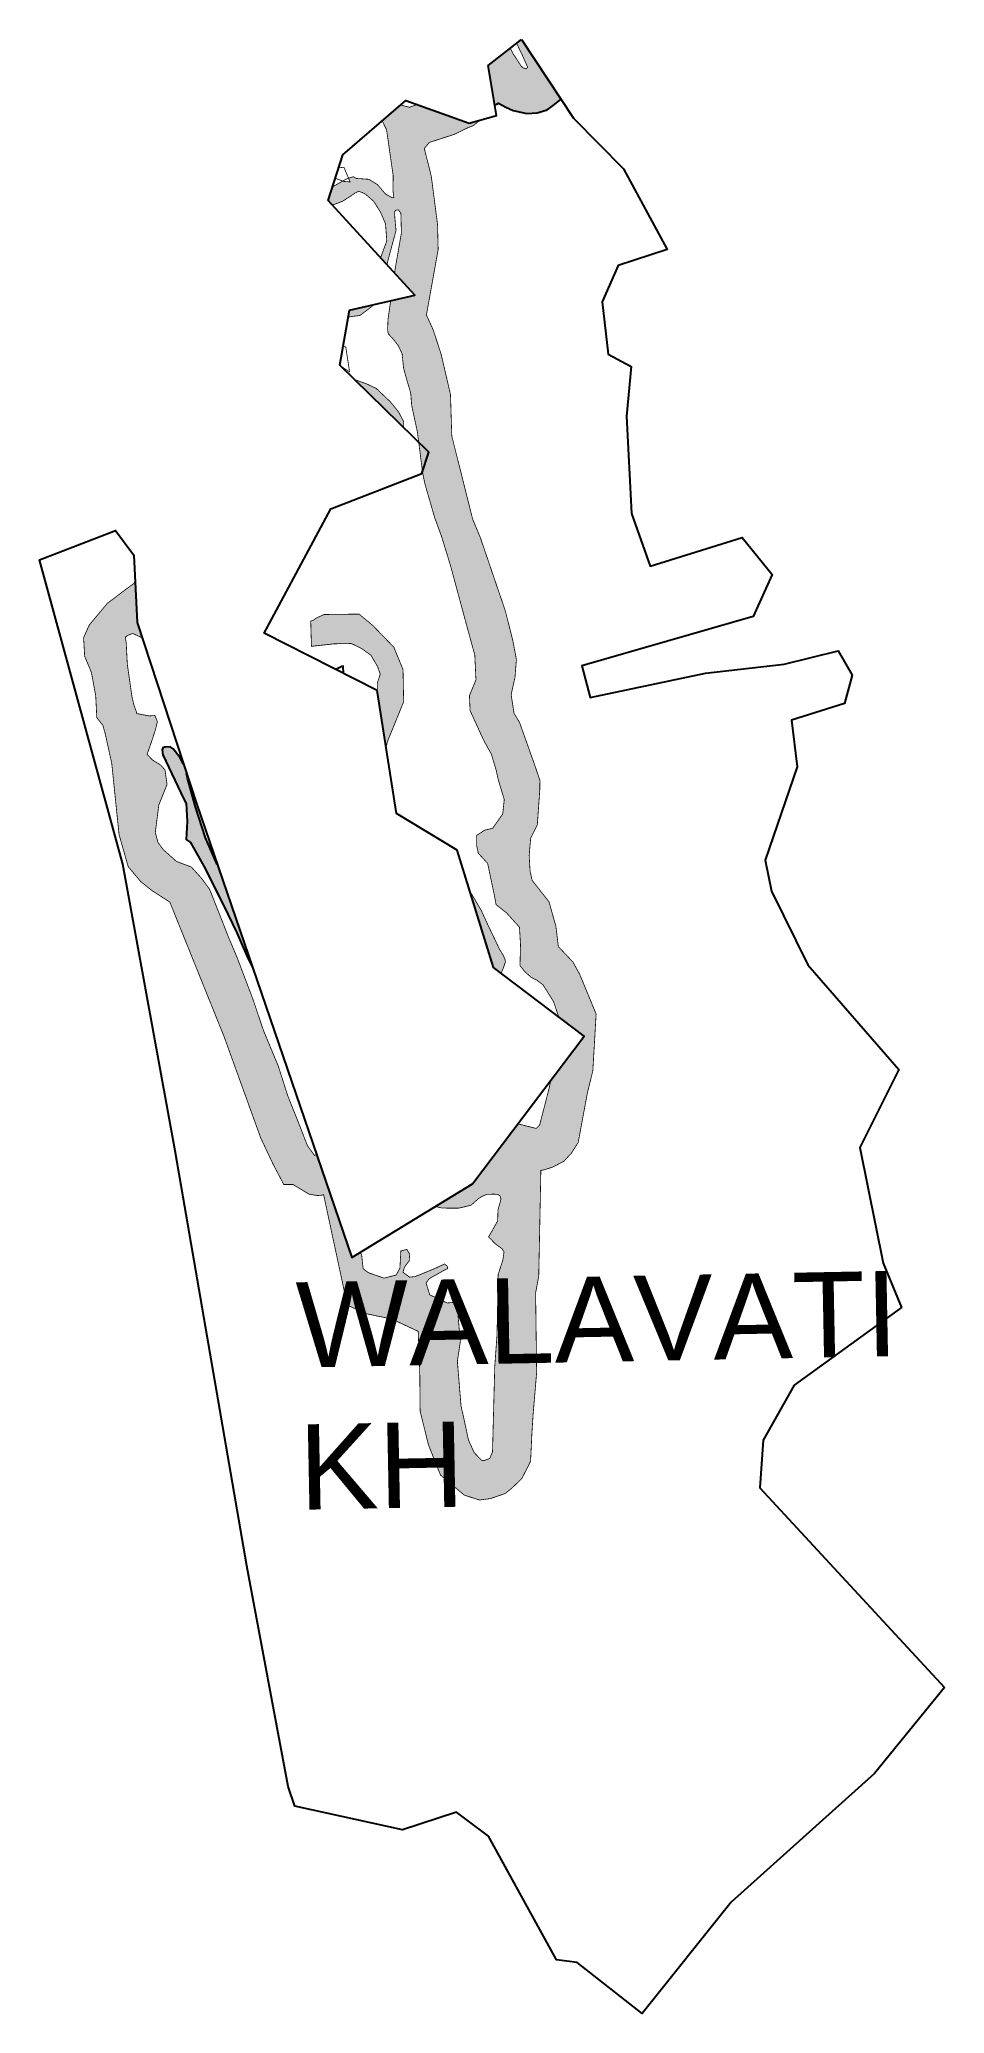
# Model space of a CAD drawing. Header units: metres. Extents: x 287915 to 289070, y 1998760 to 2001276.
import ezdxf

# ---------------------------------------------------------------- set-up
doc = ezdxf.new("R2010")
doc.units = ezdxf.units.M
doc.header["$MEASUREMENT"] = 0
for name, color, linetype in [('MANGROOVE BUFFER ZONE', 120, 'Continuous'), ('MANGROOVES BUFFER ZONE', 120, 'Continuous'), ('village', 3, 'Continuous'), ('VILLAGE NAME', 250, 'Continuous')]:
    doc.layers.add(name, color=color, linetype=linetype)
doc.styles.get("Standard").update_dxf_attribs({"font": 'simplex.shx'})

msp = doc.modelspace()

# ---------------------------------------------------------------- hatches: boundary and pattern name
at = {"layer": 'MANGROOVE BUFFER ZONE'}
h = msp.add_hatch(dxfattribs=at)
h.set_pattern_fill('GRASS', color=256, scale=25)
h.paths.add_polyline_path([(288034.4, 2000518.9), (288053.2, 2000510.1), (288063.8, 2000462.9), (288090.3, 2000393.5), (288113.7, 2000351.4), (288129.9, 2000294.6), (288139.9, 2000255.5), (288148.2, 2000232.7), (288164.8, 2000205.9), (288183.7, 2000149.1), (288197.2, 2000117.3), (288211.3, 2000089.9), (288233, 2000041), (288247.1, 2000004.6), (288259.6, 1999962), (288257, 1999958.2), (288252.9, 1999970.7), (288236.8, 1999999.6), (288226.6, 2000022.9), (288159.9, 2000185.2), (288145.5, 2000216.8), (288127.3, 2000258.2), (288113.8, 2000299), (288104.1, 2000334.4), (288101.6, 2000347.5), (288094.8, 2000360.2), (288085.8, 2000372), (288082.1, 2000374.2), (288075.1, 2000374.1), (288072.8, 2000373.1), (288071.9, 2000370.7), (288072.5, 2000364.4), (288099.7, 2000307.8), (288102.5, 2000302.1), (288103.9, 2000279.1), (288102.4, 2000256.2), (288107.9, 2000252.4), (288127.2, 2000218.5), (288155.7, 2000161.2), (288167.1, 2000137.1), (288179.9, 2000108.1), (288191, 2000084.4), (288205.9, 2000040.1), (288227.7, 1999988.7), (288241.1, 1999956.4), (288259.9, 1999905), (288268.6, 1999884.7), (288275.1, 1999864.2), (288272.9, 1999858.7), (288266.4, 1999853.3), (288257.1, 1999866), (288246, 1999894.7), (288231.8, 1999930.2), (288220.1, 1999967.1), (288201.1, 2000012.7), (288187.5, 2000053), (288167.4, 2000105.9), (288157, 2000130.5), (288132.4, 2000192.8), (288121.7, 2000207.2), (288109.2, 2000221.1), (288090.2, 2000228.2), (288073.3, 2000243.3), (288066.5, 2000252.6), (288063.1, 2000265.1), (288067.6, 2000300.3), (288078.1, 2000326.4), (288075.5, 2000344.7), (288070.3, 2000350.9), (288059.4, 2000357.7), (288052.6, 2000364.7), (288059.4, 2000384.2), (288063.4, 2000396.7), (288065.8, 2000406.4), (288062.6, 2000414.3), (288055.2, 2000413.8), (288039.5, 2000416.8), (288038.8, 2000419.6), (288035.9, 2000427.4), (288033.3, 2000438.4), (288027.4, 2000479.8), (288026.1, 2000505.5), (288025, 2000514.6), (288029.5, 2000517.1)], flags=16)
h.paths.add_polyline_path([(288464.1, 2000191), (288494.5, 2000093.2), (288504.3, 2000085.7), (288504.3, 2000086), (288507.4, 2000093.3), (288509.5, 2000099.6), (288509.4, 2000102.8), (288507, 2000108.4), (288502.2, 2000116.3), (288487, 2000148.1), (288478.9, 2000165.8)])
h.paths.add_polyline_path([(288346.2, 2000446), (288346.2, 2000446), (288357.5, 2000374.4), (288359.9, 2000382.9), (288369.1, 2000405.3), (288379.9, 2000431.9), (288379.1, 2000472.9), (288367.3, 2000501.5), (288340.6, 2000529), (288323.1, 2000543.6), (288278.4, 2000543.1), (288268.8, 2000538.7), (288264.3, 2000535.5), (288261.3, 2000534.7), (288262.3, 2000502.5), (288291, 2000505.7), (288313.1, 2000506.1), (288326.1, 2000499.8), (288338.1, 2000491.2), (288346.6, 2000476.7), (288350, 2000467.1), (288346.2, 2000455.3)])
h.paths.add_polyline_path([(288316.8, 2000842.7), (288380, 2000781), (288379.8, 2000789.2), (288373.4, 2000801.3), (288362.7, 2000814.5), (288344.9, 2000831.3), (288333.1, 2000836.9)])
h.paths.add_polyline_path([(288342.2, 2000938.3), (288310.9, 2000931), (288309.4, 2000922.4), (288324.1, 2000924.3), (288341.9, 2000937.7)])
h.paths.add_polyline_path([(288463.6, 2001169.6), (288397.3, 2001193.3), (288387.1, 2001189.7), (288376.9, 2001192.4), (288376.2, 2001192.8), (288352.5, 2001172.3), (288358.1, 2001160.9), (288366.5, 2001102.7), (288366.3, 2001082.9), (288367.3, 2001074.9), (288365.5, 2001074.3), (288356.5, 2001079.3), (288346.7, 2001091), (288335.6, 2001097.9), (288319.5, 2001099), (288315.5, 2001101.2), (288309.6, 2001099.2), (288311.5, 2001094.6), (288303.3, 2001095.2), (288302.1, 2001095.6), (288289.2, 2001088.3), (288283.6, 2001070.8), (288288.9, 2001065), (288302, 2001069.9), (288312.1, 2001076.4), (288317.3, 2001080), (288322.4, 2001082.6), (288327.3, 2001081), (288331.4, 2001078.8), (288341.7, 2001069.8), (288350.3, 2001056.1), (288356.7, 2001041.2), (288358.4, 2001019.5), (288350.7, 2000998.5), (288350.4, 2000997.9), (288358.6, 2000988.9), (288359.6, 2000993.5), (288370.1, 2001032.4), (288368.5, 2001051.1), (288368.4, 2001056.8), (288370.2, 2001058.6), (288373.2, 2001058.9), (288376.3, 2001054.7), (288377, 2001029.5), (288369.2, 2000984.6), (288368.3, 2000978.3), (288394, 2000950.3), (288363.3, 2000943.2), (288359.9, 2000919.3), (288359.4, 2000905.8), (288360.3, 2000901), (288365.8, 2000895.1), (288373.1, 2000885.8), (288377.9, 2000875.6), (288379.8, 2000857.1), (288382.6, 2000846.6), (288388.9, 2000825.3), (288390.1, 2000809.7), (288397.4, 2000775.8), (288404, 2000724.5), (288406.9, 2000710), (288419.6, 2000666), (288428.1, 2000643), (288439.7, 2000605.2), (288461, 2000526.4), (288470.6, 2000491.5), (288472.1, 2000459.9), (288463.8, 2000439.7), (288464.6, 2000420.6), (288482, 2000382.6), (288491.8, 2000365), (288497.9, 2000344.6), (288500.5, 2000332.6), (288508.2, 2000307.1), (288506.2, 2000288.7), (288493.3, 2000270.5), (288483.5, 2000268.3), (288473, 2000261.5), (288473, 2000248.4), (288475.1, 2000238.8), (288487, 2000225.8), (288495.1, 2000187.4), (288497.8, 2000173.2), (288511, 2000162.8), (288527.6, 2000144.5), (288528.9, 2000122.4), (288528.3, 2000095.5), (288534.4, 2000087.8), (288542.4, 2000080.6), (288549.6, 2000077), (288557.6, 2000071), (288570.9, 2000049.9), (288577.6, 2000030.4), (288610.3, 2000005.7), (288567.7, 1999949.5), (288565.4, 1999939), (288553.4, 1999892.5), (288549.1, 1999887.9), (288536.6, 1999890.9), (288525.6, 1999893.9), (288467.6, 1999817.3), (288420.2, 1999788.4), (288429, 1999786.4), (288449.4, 1999786.2), (288457, 1999787.9), (288466, 1999790.2), (288475.4, 1999798.5), (288479.2, 1999800.9), (288485.4, 1999803.8), (288493.6, 1999804.1), (288499.6, 1999804), (288503, 1999801.6), (288504, 1999797.6), (288500.2, 1999784.1), (288499.8, 1999770.1), (288492.1, 1999756.3), (288488.1, 1999749.7), (288496.8, 1999740.8), (288505.3, 1999734.6), (288507.9, 1999730.5), (288506.5, 1999720.6), (288500.4, 1999701.5), (288499, 1999625.3), (288496.1, 1999584.8), (288493.2, 1999475.5), (288489.6, 1999467.1), (288481.9, 1999464.4), (288479.2, 1999464.9), (288469.8, 1999474.7), (288462.5, 1999490.9), (288455.3, 1999524.6), (288453.1, 1999533.7), (288448.4, 1999591.1), (288452.2, 1999616.2), (288448.6, 1999656.7), (288443.6, 1999666.1), (288435.3, 1999665.4), (288413.2, 1999675.8), (288408.5, 1999690.9), (288412.6, 1999696.5), (288425.6, 1999703.8), (288430.9, 1999706.8), (288436.2, 1999709.3), (288435.4, 1999712.3), (288432.1, 1999715.1), (288418.8, 1999709), (288399.9, 1999701.2), (288394.5, 1999699.1), (288387.4, 1999698.3), (288379, 1999704.6), (288380.8, 1999710.8), (288384.2, 1999715.6), (288386.9, 1999718.9), (288387.6, 1999727.5), (288383.9, 1999733.8), (288376.3, 1999731.6), (288375.1, 1999709.8), (288370.4, 1999701), (288354.8, 1999697.1), (288334.9, 1999704), (288328.2, 1999709.1), (288326.3, 1999726.7), (288324.7, 1999730.3), (288313.6, 1999723.5), (288268.5, 1999855), (288272.9, 1999858.7), (288275.1, 1999864.2), (288268.6, 1999884.7), (288259.9, 1999905), (288241.1, 1999956.4), (288227.7, 1999988.7), (288205.9, 2000040.1), (288191, 2000084.4), (288187.4, 2000092.1), (288142.1, 2000224.5), (288145.5, 2000216.8), (288159.9, 2000185.2), (288226.6, 2000022.9), (288236.8, 1999999.6), (288252.9, 1999970.7), (288257, 1999958.2), (288259.6, 1999962), (288247.1, 2000004.6), (288233, 2000041), (288211.3, 2000089.9), (288197.2, 2000117.3), (288183.7, 2000149.1), (288164.8, 2000205.9), (288148.2, 2000232.7), (288139.9, 2000255.5), (288129.9, 2000294.6), (288113.7, 2000351.4), (288090.3, 2000393.5), (288063.8, 2000462.9), (288053.2, 2000510.1), (288046.2, 2000513.4), (288039.8, 2000532.8), (288037.4, 2000585.3), (288035.2, 2000582.2), (288026.1, 2000575.6), (288001.8, 2000557.2), (287979, 2000529.9), (287971.6, 2000513.6), (287973, 2000489.9), (287981.6, 2000469.3), (287987.1, 2000439.4), (287988.5, 2000411.5), (287996.2, 2000401.9), (287999.1, 2000391.5), (288007.5, 2000353.6), (288016.9, 2000262.4), (288028.5, 2000221.7), (288044.5, 2000202.6), (288059, 2000191), (288081.6, 2000176.5), (288150.7, 2000005.3), (288197.5, 1999875.9), (288213.1, 1999842.8), (288226.9, 1999816.5), (288238.6, 1999816.5), (288259.2, 1999804.1), (288270.3, 1999802.3), (288276.3, 1999803), (288277.8, 1999803.4), (288308, 1999662.6), (288332.7, 1999651.6), (288365, 1999644.9), (288398.4, 1999629.2), (288400.4, 1999577.5), (288400.9, 1999527.4), (288411.5, 1999484.6), (288426.9, 1999446), (288457.1, 1999420.5), (288476.7, 1999414.2), (288490.9, 1999416.1), (288509.8, 1999422.7), (288518.5, 1999429.9), (288530.5, 1999441.4), (288538.1, 1999456.1), (288541.8, 1999463.9), (288543.5, 1999499.7), (288545, 1999523.3), (288549.5, 1999576.6), (288548.2, 1999678.2), (288552.2, 1999699.8), (288554.9, 1999834.5), (288558.2, 1999834.9), (288570.2, 1999838.7), (288584.4, 1999846.2), (288594, 1999856.6), (288602.5, 1999870), (288614.3, 1999933.5), (288621.2, 1999961.5), (288625.4, 2000033.8), (288604.4, 2000084.5), (288595.8, 2000100.1), (288581, 2000115.7), (288577.2, 2000119.7), (288574.1, 2000145.5), (288565.3, 2000176.8), (288543.8, 2000204.2), (288541.1, 2000216.1), (288540, 2000235.9), (288541.9, 2000258), (288550.4, 2000275.1), (288553.5, 2000319.3), (288553.7, 2000331.7), (288546, 2000354.1), (288527.7, 2000405.5), (288520.7, 2000417.1), (288517, 2000440.9), (288521.9, 2000462.9), (288523.7, 2000485.6), (288519.3, 2000509.2), (288509.6, 2000547.6), (288477.7, 2000641.1), (288467.8, 2000665), (288441.3, 2000770.5), (288439.6, 2000823.6), (288427.6, 2000875.3), (288417.5, 2000906.1), (288408.9, 2000924.8), (288423.9, 2001008.4), (288423.1, 2001040.5), (288415.2, 2001101.3), (288412.6, 2001112.1), (288406.2, 2001137.1), (288412.6, 2001144.9), (288444.3, 2001155.1), (288461.9, 2001163.7), (288469, 2001166.4), (288477.3, 2001173.4)])
h.paths.add_polyline_path([(288530.1, 2001276.1), (288523.9, 2001271.3), (288531.1, 2001256.3), (288538.1, 2001240.6), (288536.2, 2001238.7), (288532.3, 2001239.9), (288529.8, 2001242.2), (288519.5, 2001258), (288515.9, 2001265.1), (288487.6, 2001243.1), (288496.3, 2001192.1), (288496.2, 2001191.9), (288498.8, 2001193.7), (288500.8, 2001194.9), (288510, 2001189.7), (288519.6, 2001185.7), (288537, 2001181.8), (288550.2, 2001182.8), (288562.9, 2001186.3), (288570.6, 2001192), (288580.7, 2001199.9)])

# ---------------------------------------------------------------- linework, layer by layer
at = {"color": 3, "flags": 128}
msp.add_lwpolyline([(288487.6, 2001243.1), (288530.1, 2001276.1)], dxfattribs=at)
at = {"layer": 'MANGROOVES BUFFER ZONE', "const_width": 1, "flags": 128}
for points in [[(288523.9, 2001271.3), (288531.1, 2001256.3), (288538.1, 2001240.6), (288536.2, 2001238.7), (288532.3, 2001239.9), (288529.8, 2001242.2), (288519.5, 2001258), (288515.9, 2001265.1)], [(288397.3, 2001193.3), (288387.1, 2001189.7), (288376.9, 2001192.4), (288376.2, 2001192.8)], [(288037.4, 2000585.3), (288035.2, 2000582.2), (288026.1, 2000575.6), (288001.8, 2000557.2), (287979, 2000529.9), (287971.6, 2000513.6), (287973, 2000489.9), (287981.6, 2000469.3), (287987.1, 2000439.4), (287988.5, 2000411.5), (287996.2, 2000401.9), (287999.1, 2000391.5), (288007.5, 2000353.6), (288016.9, 2000262.4), (288028.5, 2000221.7), (288044.5, 2000202.6), (288059, 2000191), (288081.6, 2000176.5), (288150.7, 2000005.3), (288197.5, 1999875.9), (288213.1, 1999842.8), (288226.9, 1999816.5), (288238.6, 1999816.5), (288259.2, 1999804.1), (288270.3, 1999802.3), (288276.3, 1999803), (288277.8, 1999803.4), (288308, 1999662.6), (288332.7, 1999651.6), (288365, 1999644.9), (288398.4, 1999629.2), (288400.4, 1999577.5), (288400.9, 1999527.4), (288411.5, 1999484.6), (288426.9, 1999446), (288457.1, 1999420.5), (288476.7, 1999414.2), (288490.9, 1999416.1), (288509.8, 1999422.7), (288518.5, 1999429.9), (288530.5, 1999441.4), (288538.1, 1999456.1), (288541.8, 1999463.9), (288543.5, 1999499.7), (288545, 1999523.3), (288549.5, 1999576.6), (288548.2, 1999678.2), (288552.2, 1999699.8), (288554.9, 1999834.5), (288558.2, 1999834.9), (288570.2, 1999838.7), (288584.4, 1999846.2), (288594, 1999856.6), (288602.5, 1999870), (288614.3, 1999933.5), (288621.2, 1999961.5), (288625.4, 2000033.8), (288604.4, 2000084.5), (288595.8, 2000100.1), (288581, 2000115.7), (288577.2, 2000119.7), (288574.1, 2000145.5), (288565.3, 2000176.8), (288543.8, 2000204.2), (288541.1, 2000216.1), (288540, 2000235.9), (288541.9, 2000258), (288550.4, 2000275.1), (288553.5, 2000319.3), (288553.7, 2000331.7), (288546, 2000354.1), (288527.7, 2000405.5), (288520.7, 2000417.1), (288517, 2000440.9), (288521.9, 2000462.9), (288523.7, 2000485.6), (288519.3, 2000509.2), (288509.6, 2000547.6), (288477.7, 2000641.1), (288467.8, 2000665), (288441.3, 2000770.5), (288439.6, 2000823.6), (288427.6, 2000875.3), (288417.5, 2000906.1), (288408.9, 2000924.8), (288423.9, 2001008.4), (288423.1, 2001040.5), (288415.2, 2001101.3), (288412.6, 2001112.1), (288406.2, 2001137.1), (288412.6, 2001144.9), (288444.3, 2001155.1), (288461.9, 2001163.7), (288469, 2001166.4), (288477.3, 2001173.4)], [(288352.5, 2001172.3), (288358.1, 2001160.9), (288366.5, 2001102.7), (288366.3, 2001082.9), (288367.3, 2001074.9), (288365.5, 2001074.3), (288356.5, 2001079.3), (288346.7, 2001091), (288335.6, 2001097.9), (288319.5, 2001099), (288315.5, 2001101.2), (288306.6, 2001098.2), (288289.2, 2001088.3)], [(288292.8, 2001099.2), (288303.3, 2001095.2), (288311.5, 2001094.6), (288303.8, 2001113.1), (288300.6, 2001113), (288297.5, 2001113.6)], [(288288.9, 2001065), (288302, 2001069.9), (288312.1, 2001076.4), (288317.3, 2001080), (288322.4, 2001082.6), (288327.3, 2001081), (288331.4, 2001078.8), (288341.7, 2001069.8), (288350.3, 2001056.1), (288356.7, 2001041.2), (288358.4, 2001019.5), (288350.7, 2000998.5), (288350.4, 2000997.9)], [(288358.6, 2000988.9), (288359.6, 2000993.5), (288370.1, 2001032.4), (288368.5, 2001051.1), (288368.4, 2001056.8), (288370.2, 2001058.6), (288373.2, 2001058.9), (288376.3, 2001054.7), (288377, 2001029.5), (288369.2, 2000984.6), (288368.3, 2000978.3)], [(288363.3, 2000943.2), (288359.9, 2000919.3), (288359.4, 2000905.8), (288360.3, 2000901), (288365.8, 2000895.1), (288373.1, 2000885.8), (288377.9, 2000875.6), (288379.8, 2000857.1), (288382.6, 2000846.6), (288388.9, 2000825.3), (288390.1, 2000809.7), (288397.4, 2000775.8), (288404, 2000724.5), (288406.9, 2000710), (288419.6, 2000666), (288428.1, 2000643), (288439.7, 2000605.2), (288461, 2000526.4), (288470.6, 2000491.5), (288472.1, 2000459.9), (288463.8, 2000439.7), (288464.6, 2000420.6), (288482, 2000382.6), (288491.8, 2000365), (288497.9, 2000344.6), (288500.5, 2000332.6), (288508.2, 2000307.1), (288506.2, 2000288.7), (288493.3, 2000270.5), (288483.5, 2000268.3), (288473, 2000261.5), (288473, 2000248.4), (288475.1, 2000238.8), (288487, 2000225.8), (288495.1, 2000187.4), (288497.8, 2000173.2), (288511, 2000162.8), (288527.6, 2000144.5), (288528.9, 2000122.4), (288528.3, 2000095.5), (288534.4, 2000087.8), (288542.4, 2000080.6), (288549.6, 2000077), (288557.6, 2000071), (288570.9, 2000049.9), (288577.6, 2000030.4)], [(288309.4, 2000922.4), (288324.1, 2000924.3), (288341.9, 2000937.7), (288342.2, 2000938.3)], [(288298.3, 2000861), (288304.5, 2000856.5), (288310.9, 2000852.5), (288306, 2000884.2), (288302.6, 2000884.8)], [(288380, 2000781), (288379.8, 2000789.2), (288373.4, 2000801.3), (288362.7, 2000814.5), (288344.9, 2000831.3), (288333.1, 2000836.9), (288316.8, 2000842.7)], [(288357.5, 2000374.4), (288359.9, 2000382.9), (288369.1, 2000405.3), (288379.9, 2000431.9), (288379.1, 2000472.9), (288367.3, 2000501.5), (288340.6, 2000529), (288323.1, 2000543.6), (288278.4, 2000543.1), (288268.8, 2000538.7), (288264.3, 2000535.5), (288261.3, 2000534.7), (288262.3, 2000502.5), (288291, 2000505.7), (288313.1, 2000506.1), (288326.1, 2000499.8), (288338.1, 2000491.2), (288346.6, 2000476.7), (288350, 2000467.1), (288346.2, 2000455.3), (288346.2, 2000446)], [(288268.5, 1999855), (288266.4, 1999853.3), (288257.1, 1999866), (288246, 1999894.7), (288231.8, 1999930.2), (288220.1, 1999967.1), (288201.1, 2000012.7), (288187.5, 2000053), (288167.4, 2000105.9), (288157, 2000130.5), (288132.4, 2000192.8), (288121.7, 2000207.2), (288109.2, 2000221.1), (288090.2, 2000228.2), (288073.3, 2000243.3), (288066.5, 2000252.6), (288063.1, 2000265.1), (288067.6, 2000300.3), (288078.1, 2000326.4), (288075.5, 2000344.7), (288070.3, 2000350.9), (288059.4, 2000357.7), (288052.6, 2000364.7), (288059.4, 2000384.2), (288063.4, 2000396.7), (288065.8, 2000406.4), (288062.6, 2000414.3), (288055.2, 2000413.8), (288039.5, 2000416.8), (288038.8, 2000419.6), (288035.9, 2000427.4), (288033.3, 2000438.4), (288027.4, 2000479.8), (288026.1, 2000505.5), (288025, 2000514.6), (288029.5, 2000517.1), (288034.4, 2000518.9), (288046.2, 2000513.4)], [(288504.3, 2000085.7), (288504.3, 2000086), (288507.4, 2000093.3), (288509.5, 2000099.6), (288509.4, 2000102.8), (288507, 2000108.4), (288502.2, 2000116.3), (288487, 2000148.1), (288478.9, 2000165.8), (288464.1, 2000191)], [(288567.7, 1999949.5), (288565.4, 1999939), (288553.4, 1999892.5), (288549.1, 1999887.9), (288536.6, 1999890.9), (288525.6, 1999893.9)], [(288420.2, 1999788.4), (288429, 1999786.4), (288449.4, 1999786.2), (288457, 1999787.9), (288466, 1999790.2), (288475.4, 1999798.5), (288479.2, 1999800.9), (288485.4, 1999803.8), (288493.6, 1999804.1), (288499.6, 1999804), (288503, 1999801.6), (288504, 1999797.6), (288500.2, 1999784.1), (288499.8, 1999770.1), (288492.1, 1999756.3), (288488.1, 1999749.7), (288496.8, 1999740.8), (288505.3, 1999734.6), (288507.9, 1999730.5), (288506.5, 1999720.6), (288500.4, 1999701.5), (288499, 1999625.3), (288496.1, 1999584.8), (288493.2, 1999475.5), (288489.6, 1999467.1), (288481.9, 1999464.4), (288479.2, 1999464.9), (288469.8, 1999474.7), (288462.5, 1999490.9), (288455.3, 1999524.6), (288453.1, 1999533.7), (288448.4, 1999591.1), (288452.2, 1999616.2), (288448.6, 1999656.7), (288443.6, 1999666.1), (288435.3, 1999665.4), (288413.2, 1999675.8), (288408.5, 1999690.9), (288412.6, 1999696.5), (288425.6, 1999703.8), (288430.9, 1999706.8), (288436.2, 1999709.3), (288435.4, 1999712.3), (288432.1, 1999715.1), (288418.8, 1999709), (288399.9, 1999701.2), (288394.5, 1999699.1), (288387.4, 1999698.3), (288379, 1999704.6), (288380.8, 1999710.8), (288384.2, 1999715.6), (288386.9, 1999718.9), (288387.6, 1999727.5), (288383.9, 1999733.8), (288376.3, 1999731.6), (288375.1, 1999709.8), (288370.4, 1999701), (288354.8, 1999697.1), (288334.9, 1999704), (288328.2, 1999709.1), (288326.3, 1999726.7), (288324.7, 1999730.3)]]:
    msp.add_lwpolyline(points, dxfattribs=at)
at = {"layer": 'MANGROOVES BUFFER ZONE', "flags": 128}
for points in [[(288496.2, 2001191.9), (288498.8, 2001193.7), (288500.8, 2001194.9), (288510, 2001189.7), (288519.6, 2001185.7), (288537, 2001181.8), (288550.2, 2001182.8), (288562.9, 2001186.3), (288570.6, 2001192), (288580.7, 2001199.9)], [(288303.1, 2000468), (288302.9, 2000477.1), (288300.9, 2000476.6), (288293.3, 2000472.8)], [(288099.1, 2000352.3), (288094.8, 2000360.2), (288085.8, 2000372), (288082.1, 2000374.2), (288075.1, 2000374.1), (288072.8, 2000373.1), (288071.9, 2000370.7), (288072.5, 2000364.4), (288099.7, 2000307.8), (288102.5, 2000302.1), (288103.9, 2000279.1), (288102.4, 2000256.2), (288107.9, 2000252.4), (288127.2, 2000218.5), (288155.7, 2000161.2), (288167.1, 2000137.1), (288179.9, 2000108.1), (288187.4, 2000092.1)], [(288142.1, 2000224.5), (288127.3, 2000258.2), (288113.8, 2000299), (288104.1, 2000334.4), (288103, 2000340.3)]]:
    msp.add_lwpolyline(points, dxfattribs=at)
at = {"layer": 'village', "color": 3}
for points in [[(288530.1, 2001276.1, 0), (288596.7, 2001175.9, 0), (288660.4, 2001111.2, 0), (288715.8, 2001008.4, 0), (288653.6, 2000988.1, 0), (288633, 2000941.7, 0), (288640.7, 2000875.1, 0), (288670.2, 2000859.3, 0), (288664, 2000796.1, 0), (288670.5, 2000671.8, 0), (288694.1, 2000604.8, 0), (288811.5, 2000641.4, 0), (288850.1, 2000594.2, 0), (288825.7, 2000540.4, 0), (288607, 2000477.5, 0), (288617.8, 2000437.3, 0), (288764.9, 2000468.4, 0), (288865.1, 2000479.8, 0), (288934.2, 2000496.6, 0), (288952.1, 2000465.9, 0), (288942.4, 2000429.5, 0), (288874.4, 2000408.2, 0), (288881.9, 2000349.1, 0), (288841.2, 2000229.9, 0), (288849.1, 2000190.4, 0), (288895.5, 2000096.4, 0), (289011.3, 1999963.1, 0), (288961.9, 1999863.8, 0), (288991.4, 1999716.3, 0), (289015.1, 1999659.7, 0), (288877.9, 1999560.7, 0), (288838.3, 1999490.7, 0), (288834.4, 1999429.6, 0), (289069.8, 1999175.1, 0)], [(289069.8, 1999175.1, 0), (288980.6, 1999065.6, 0), (288797.8, 1998901.7, 0), (288684.1, 1998759.6, 0), (288601.1, 1998824.5, 0), (288574.9, 1998828, 0), (288488, 1998985.7, 0), (288447.3, 1999016.4, 0), (288378.3, 1998993.9, 0), (288241.2, 1999023.9, 0), (288232.6, 1999049, 0), (288179.7, 1999330.3, 0), (288088.3, 1999859.2, 0), (288021.6, 2000225, 0), (287915.3, 2000612.6, 0), (288012.4, 2000650.1, 0), (288035.9, 2000618.9, 0), (288039.8, 2000532.8, 0), (288115.9, 2000301, 0), (288313.6, 1999723.5, 0), (288467.6, 1999817.3, 0), (288610.3, 2000005.7, 0), (288494.5, 2000093.2, 0), (288448.2, 2000242.5, 0), (288370.9, 2000289.3, 0), (288346.2, 2000446, 0), (288202, 2000519.3, 0), (288286.9, 2000677.9, 0), (288403, 2000722.8, 0), (288412, 2000749.9, 0), (288298.3, 2000860.8, 0), (288310.9, 2000931, 0), (288394, 2000950.3, 0), (288283.6, 2001070.8, 0), (288302.5, 2001129.2, 0), (288382.8, 2001198.5, 0), (288463.6, 2001169.6, 0), (288498.5, 2001179.3, 0), (288487.6, 2001243.1, 0)]]:
    msp.add_polyline3d(points, dxfattribs=at)

# ---------------------------------------------------------------- texts
at = {"layer": 'VILLAGE NAME', "insert": (288241.7, 1999691.7), "char_height": 108.748, "attachment_point": 1, "rotation": 1.1028}
msp.add_mtext_dynamic_manual_height_columns('{\\fArial|b0|i0|c0|p34;WALAVATI KH}', width=727.51, gutter_width=543.7, heights=[0], dxfattribs=at)

doc.saveas('drawing.dxf')
